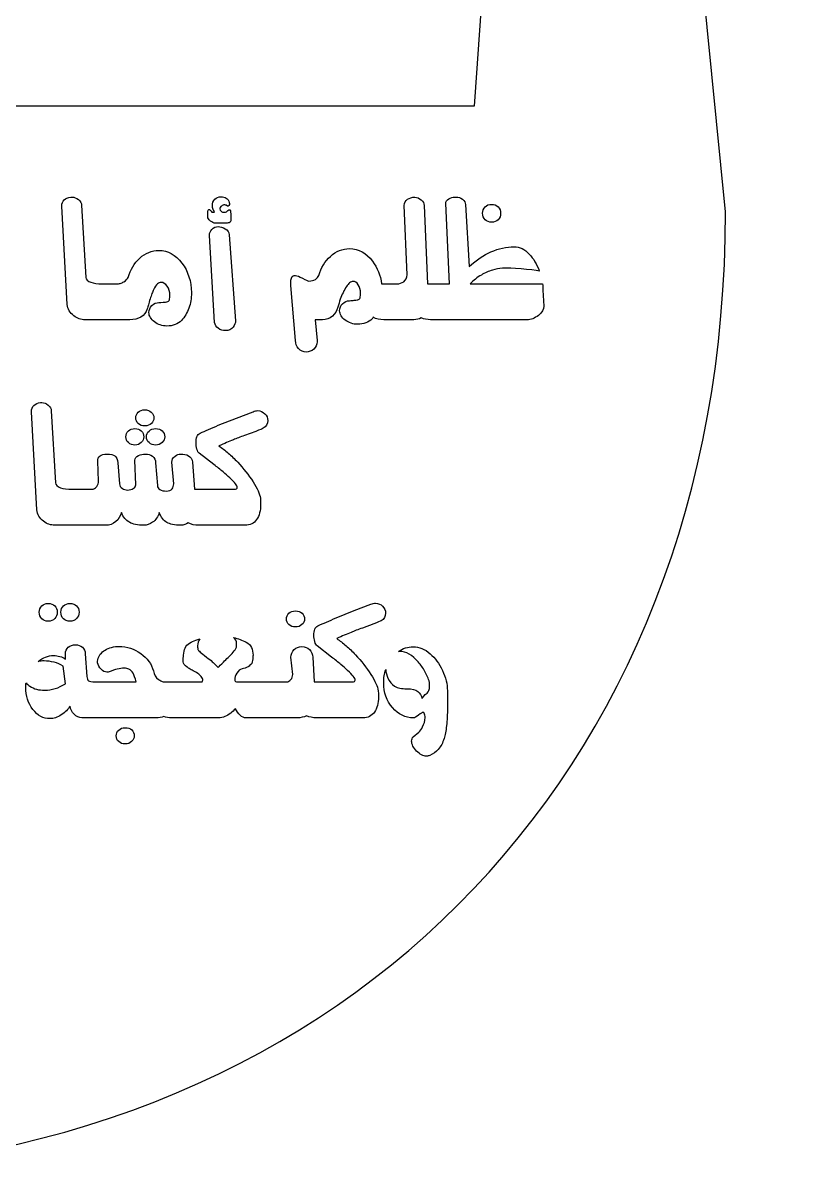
# Model space of a CAD drawing. Extents: x -11 to 3328, y 13 to 1701.
# Drawn here: x 3132.1 to 3305.8, y 781 to 1039.3 of the extents above; entities that cross this region are included whole.
import ezdxf

# ---------------------------------------------------------------- set-up
doc = ezdxf.new("R2010")
doc.units = 0
doc.layers.add('H0107_Printing_Least_5', color=7, linetype='CONTINUOUS')

msp = doc.modelspace()

# ---------------------------------------------------------------- linework, layer by layer
at = {"layer": 'H0107_Printing_Least_5', "color": 1}
for points in [[(3290.133418, 996.903075), (3290.133418, 996.903075), (3263.466418, 1265.672068), (3263.466418, 1540.334061), (3305.768417, 1530.279062)], [(3248.635419, 1234.981069), (3233.593419, 1020.602074)], [(3233.593419, 1020.602074), (3021.442424, 1020.602074)], [(3142.836421, 1000.197075), (3142.969421, 1000.197075), (3143.134421, 1000.197075)], [(3229.225419, 1000.197075), (3229.422419, 1000.197075), (3229.588419, 1000.197075)], [(3142.013421, 976.066076), (3140.809421, 998.134075)], [(3145.260421, 998.332075), (3146.243421, 982.140075)], [(3174.132421, 997.304075), (3174.396421, 997.008075)], [(3178.060421, 998.134075), (3177.763421, 998.332075)], [(3178.506421, 998.959075), (3178.572421, 998.711075)], [(3218.48042, 982.736075), (3217.86942, 998.330075)], [(3222.326419, 998.330075), (3223.123419, 980.688075), (3228.003419, 980.688075), (3227.194419, 998.774075)], [(3231.617419, 998.546075), (3232.459419, 984.583075)], [(3173.670421, 995.740075), (3173.670421, 996.863075)], [(3174.924421, 996.764075), (3175.056421, 996.764075), (3175.205421, 996.830075)], [(3177.895421, 996.896075), (3178.209421, 997.160075)], [(3178.819421, 996.417075), (3178.819421, 994.816075)], [(3177.401421, 994.321075), (3175.370421, 994.321075)], [(3175.204421, 971.972076), (3174.016421, 991.515075), (3174.016421, 991.647075)], [(3178.469421, 991.712075), (3179.909421, 972.385076)], [(3240.399419, 984.219075), (3239.936419, 984.219075)], [(3149.936421, 980.688075), (3153.137421, 980.688075)], [(3193.39342, 967.961076), (3192.36942, 980.291075), (3192.36942, 980.720075), (3192.36942, 981.150075)], [(3212.74542, 980.688075), (3216.23642, 980.688075)], [(3232.657419, 980.688075), (3248.954419, 980.688075)], [(3249.064419, 979.252076), (3249.263419, 975.637076)], [(3162.677421, 976.478076), (3163.107421, 976.512076), (3163.635421, 976.577076)], [(3165.071421, 977.263076), (3165.137421, 977.688076), (3165.137421, 978.046076)], [(3207.95042, 977.680076), (3208.01642, 978.157076), (3208.01642, 978.569076)], [(3156.142421, 972.600076), (3149.936421, 972.600076), (3149.721421, 972.600076), (3146.041421, 972.600076)], [(3199.45042, 972.616076), (3197.81642, 972.616076), (3198.24542, 967.961076), (3198.24542, 967.780076), (3198.24542, 967.615076)], [(3220.048419, 972.600076), (3213.23242, 972.600076)], [(3245.449419, 972.600076), (3223.778419, 972.600076)], [(3136.021422, 953.999076), (3136.153422, 953.999076), (3136.318422, 953.999076)], [(3135.197422, 929.869077), (3133.993422, 951.937076)], [(3138.445422, 952.134076), (3139.428422, 935.943077)], [(3176.030421, 948.880076), (3180.09142, 950.515076), (3183.87142, 951.936076)], [(3184.48242, 947.510076), (3181.94042, 946.585076)], [(3149.111421, 936.342077), (3148.913421, 940.809076)], [(3153.419421, 940.415076), (3153.831421, 935.744077)], [(3157.463421, 935.513077), (3157.265421, 941.026076)], [(3161.936421, 940.415076), (3162.332421, 935.315077)], [(3165.996421, 935.744077), (3165.584421, 940.614076)], [(3170.255421, 940.611076), (3170.638421, 934.490077), (3179.645421, 934.490077)], [(3175.008421, 940.074076), (3171.739421, 942.601076)], [(3143.120421, 934.490077), (3147.543421, 934.490077)], [(3185.48842, 932.497077), (3185.53842, 931.869077), (3185.55542, 931.142077)], [(3150.745421, 926.403077), (3143.120421, 926.403077), (3142.905421, 926.403077), (3139.225422, 926.403077)], [(3182.07242, 926.403077), (3171.591421, 926.403077)], [(3202.53842, 905.576077), (3206.59842, 907.211077), (3210.37842, 908.631077)], [(3210.98842, 904.206077), (3208.44742, 903.281077)], [(3152.886421, 899.141078), (3153.499421, 899.141078), (3153.697421, 899.141078)], [(3180.14242, 898.979078), (3180.14242, 899.309078), (3180.14242, 899.803078)], [(3201.51442, 896.769078), (3198.24642, 899.297078)], [(3141.650421, 896.302078), (3141.650421, 897.508078)], [(3146.107421, 897.503078), (3146.486421, 892.426078)], [(3168.157421, 895.692078), (3168.157421, 896.541078)], [(3192.76642, 892.840078), (3192.37042, 896.710078)], [(3197.25642, 896.712078), (3197.59042, 891.186078), (3206.15242, 891.186078)], [(3141.646421, 890.773078), (3141.131421, 894.740078)], [(3183.77142, 896.335078), (3183.57342, 895.279078)], [(3151.465421, 893.431078), (3151.233421, 893.381078), (3150.952421, 893.381078)], [(3172.201421, 892.357078), (3171.755421, 892.853078)], [(3148.302421, 891.186078), (3157.549421, 891.186078)], [(3163.635421, 891.202078), (3172.366421, 891.202078)], [(3180.10742, 891.202078), (3184.38242, 891.202078), (3184.38242, 891.186078), (3191.34742, 891.186078)], [(3211.99542, 889.193078), (3212.04542, 888.565078), (3212.06142, 887.838078)], [(3223.573419, 890.120078), (3223.573419, 890.550078), (3223.573419, 891.078078)], [(3227.560419, 889.195078), (3227.560419, 884.643078)], [(3148.302421, 883.118078), (3148.302421, 883.098078), (3145.298421, 883.098078)], [(3162.001421, 883.098078), (3148.648421, 883.098078)], [(3176.063421, 883.098078), (3165.549421, 883.098078)], [(3184.38242, 883.129078), (3184.38242, 883.098078), (3182.30242, 883.098078)], [(3193.80642, 883.098078), (3184.92642, 883.098078)], [(3208.57942, 883.098078), (3198.09842, 883.098078)], [(3219.90142, 878.856078), (3221.139419, 879.896078)]]:
    msp.add_lwpolyline(points, dxfattribs=at)
for points in [[(3174.990421, 997.164075)], [(3235.497419, 996.549075)], [(3161.671421, 972.121076)], [(3248.033419, 973.590076)], [(3158.008421, 949.246076)], [(3159.262421, 946.291076)], [(3160.451421, 947.587076)], [(3143.120421, 934.490077)], [(3139.801422, 906.849077)], [(3144.704421, 906.849077)], [(3191.34742, 905.315077)], [(3212.65542, 904.915077)], [(3156.530421, 877.775078)]]:
    msp.add_lwpolyline(points, close=True, dxfattribs=at)
for points in [[(3141.344421, 999.543075), (3141.702421, 999.878075), (3142.199421, 1000.096075), (3142.836421, 1000.197075)], [(3143.134421, 1000.197075), (3143.628421, 1000.197075), (3144.106421, 1000.001075), (3144.568421, 999.611075)], [(3175.230421, 999.713075), (3175.587421, 1000.080075), (3176.052421, 1000.263075), (3176.624421, 1000.263075)], [(3176.624421, 1000.263075), (3177.087421, 1000.263075), (3177.477421, 1000.158075), (3177.797421, 999.949075)], [(3177.797421, 999.949075), (3178.115421, 999.740075), (3178.352421, 999.410075), (3178.506421, 998.959075)], [(3218.61342, 999.701075), (3219.03042, 1000.009075), (3219.58042, 1000.163075), (3220.262419, 1000.163075)], [(3220.262419, 1000.163075), (3220.747419, 1000.163075), (3221.212419, 999.963075), (3221.658419, 999.561075)], [(3227.854419, 999.775075), (3228.295419, 1000.056075), (3228.752419, 1000.197075), (3229.225419, 1000.197075)], [(3229.588419, 1000.197075), (3230.061419, 1000.197075), (3230.518419, 1000.026075), (3230.958419, 999.685075)], [(3140.809421, 998.134075), (3140.809421, 998.737075), (3140.987421, 999.207075), (3141.344421, 999.543075)], [(3144.568421, 999.611075), (3145.029421, 999.220075), (3145.260421, 998.793075), (3145.260421, 998.332075)], [(3173.728421, 997.218075), (3173.766421, 997.311075), (3173.830421, 997.369075), (3173.917421, 997.391075)], [(3173.917421, 997.391075), (3173.994421, 997.391075), (3174.066421, 997.362075), (3174.132421, 997.304075)], [(3174.694421, 998.280075), (3174.694421, 998.869075), (3174.872421, 999.347075), (3175.230421, 999.713075)], [(3174.858421, 997.430075), (3174.748421, 997.697075), (3174.694421, 997.980075), (3174.694421, 998.280075)], [(3174.990421, 997.164075), (3174.914421, 997.308075), (3174.869421, 997.397075), (3174.858421, 997.430075)], [(3176.740421, 998.166075), (3176.498421, 998.002075), (3176.377421, 997.787075), (3176.377421, 997.523075)], [(3176.377421, 997.523075), (3176.377421, 997.325075), (3176.476421, 997.149075), (3176.674421, 996.995075)], [(3177.499421, 998.447075), (3177.213421, 998.447075), (3176.960421, 998.354075), (3176.740421, 998.166075)], [(3177.763421, 998.332075), (3177.686421, 998.387075), (3177.599421, 998.425075), (3177.499421, 998.447075)], [(3178.432421, 998.299075), (3178.338421, 998.188075), (3178.214421, 998.134075), (3178.060421, 998.134075)], [(3178.209421, 997.160075), (3178.341421, 997.292075), (3178.440421, 997.357075), (3178.506421, 997.357075)], [(3178.572421, 998.711075), (3178.572421, 998.546075), (3178.525421, 998.409075), (3178.432421, 998.299075)], [(3178.506421, 997.357075), (3178.627421, 997.357075), (3178.704421, 997.270075), (3178.738421, 997.094075)], [(3217.86942, 998.330075), (3217.86942, 998.891075), (3218.11742, 999.349075), (3218.61342, 999.701075)], [(3221.658419, 999.561075), (3222.103419, 999.159075), (3222.326419, 998.749075), (3222.326419, 998.330075)], [(3227.194419, 998.774075), (3227.194419, 999.160075), (3227.415419, 999.493075), (3227.854419, 999.775075)], [(3230.958419, 999.685075), (3231.398419, 999.344075), (3231.617419, 998.964075), (3231.617419, 998.546075)], [(3235.497419, 996.549075), (3235.497419, 997.143075), (3235.681419, 997.624075), (3236.050419, 997.993075)], [(3236.050419, 997.993075), (3236.418419, 998.362075), (3236.911419, 998.546075), (3237.527419, 998.546075)], [(3237.527419, 998.546075), (3238.110419, 998.546075), (3238.594419, 998.365075), (3238.979419, 998.002075)], [(3238.979419, 998.002075), (3239.353419, 997.606075), (3239.541419, 997.121075), (3239.541419, 996.549075)], [(3074.208423, 780.97908), (3201.80342, 780.97908), (3290.133418, 869.308078), (3290.133418, 996.903075)], [(3173.670421, 996.863075), (3173.670421, 997.005075), (3173.689421, 997.124075), (3173.728421, 997.218075)], [(3174.256421, 994.808075), (3173.865421, 995.132075), (3173.670421, 995.443075), (3173.670421, 995.740075)], [(3175.370421, 994.321075), (3175.018421, 994.321075), (3174.647421, 994.483075), (3174.256421, 994.808075)], [(3174.396421, 997.008075), (3174.473421, 996.845075), (3174.649421, 996.764075), (3174.924421, 996.764075)], [(3175.205421, 996.830075), (3175.139421, 996.908075), (3175.068421, 997.019075), (3174.990421, 997.164075)], [(3176.674421, 996.995075), (3176.839421, 996.841075), (3177.081421, 996.764075), (3177.401421, 996.764075)], [(3177.401421, 996.764075), (3177.587421, 996.764075), (3177.752421, 996.808075), (3177.895421, 996.896075)], [(3178.819421, 994.816075), (3178.819421, 994.629075), (3178.696421, 994.500075), (3178.449421, 994.428075)], [(3178.738421, 997.094075), (3178.792421, 996.896075), (3178.819421, 996.670075), (3178.819421, 996.417075)], [(3236.066419, 995.081075), (3235.687419, 995.454075), (3235.497419, 995.944075), (3235.497419, 996.549075)], [(3237.527419, 994.519075), (3236.932419, 994.519075), (3236.446419, 994.706075), (3236.066419, 995.081075)], [(3238.979419, 995.081075), (3238.605419, 994.706075), (3238.121419, 994.519075), (3237.527419, 994.519075)], [(3239.541419, 996.549075), (3239.541419, 995.944075), (3239.353419, 995.454075), (3238.979419, 995.081075)], [(3174.016421, 991.647075), (3174.016421, 992.087075), (3174.212421, 992.514075), (3174.602421, 992.926075)], [(3174.602421, 992.926075), (3174.992421, 993.339075), (3175.462421, 993.545075), (3176.012421, 993.545075)], [(3176.012421, 993.545075), (3176.529421, 993.545075), (3177.040421, 993.391075), (3177.546421, 993.083075)], [(3178.449421, 994.428075), (3178.200421, 994.356075), (3177.852421, 994.321075), (3177.401421, 994.321075)], [(3177.546421, 993.083075), (3178.162421, 992.731075), (3178.469421, 992.274075), (3178.469421, 991.712075)], [(3158.369421, 986.461075), (3159.646421, 987.618075), (3161.082421, 988.198075), (3162.677421, 988.198075)], [(3162.677421, 988.198075), (3164.669421, 988.198075), (3166.383421, 987.251075), (3167.819421, 985.358075)], [(3201.24942, 986.864075), (3202.55842, 988.017075), (3203.99442, 988.593075), (3205.55642, 988.593075)], [(3205.55642, 988.593075), (3207.57142, 988.593075), (3209.28942, 987.651075), (3210.71542, 985.766075)], [(3232.459419, 984.583075), (3234.132419, 986.035075), (3235.766419, 987.130075), (3237.362419, 987.867075)], [(3237.362419, 987.867075), (3239.089419, 988.637075), (3240.839419, 989.023075), (3242.611419, 989.023075)], [(3242.611419, 989.023075), (3243.810419, 989.023075), (3244.938419, 988.466075), (3245.994419, 987.353075)], [(3245.994419, 987.353075), (3246.940419, 986.360075), (3247.689419, 985.101075), (3248.239419, 983.575075)], [(3155.729421, 982.127075), (3156.257421, 983.891075), (3157.137421, 985.336075), (3158.369421, 986.461075)], [(3167.819421, 985.358075), (3169.255421, 983.466075), (3169.973421, 981.249075), (3169.973421, 978.707076)], [(3198.62542, 982.550075), (3199.13042, 984.306075), (3200.00542, 985.744075), (3201.24942, 986.864075)], [(3210.71542, 985.766075), (3211.83142, 984.288075), (3212.50442, 982.593075), (3212.74542, 980.688075)], [(3146.243421, 982.140075), (3146.243421, 981.662075), (3146.622421, 981.289075), (3147.381421, 981.021075)], [(3154.788421, 981.134075), (3155.305421, 981.454075), (3155.618421, 981.784075), (3155.729421, 982.127075)], [(3192.36942, 981.150075), (3192.36942, 981.633075), (3192.42442, 981.969075), (3192.53342, 982.157075)], [(3192.53342, 982.157075), (3192.68742, 982.420075), (3192.97442, 982.552075), (3193.39342, 982.552075)], [(3193.39342, 982.552075), (3193.73342, 982.552075), (3194.25942, 982.346075), (3194.96842, 981.933075)], [(3194.96842, 981.933075), (3195.67842, 981.521075), (3196.16542, 981.315075), (3196.42942, 981.315075)], [(3197.85642, 981.685075), (3198.25842, 981.932075), (3198.51442, 982.220075), (3198.62542, 982.550075)], [(3217.73742, 981.166075), (3218.23342, 981.541075), (3218.48042, 982.064075), (3218.48042, 982.736075)], [(3235.200419, 982.663075), (3234.275419, 982.127075), (3233.428419, 981.469075), (3232.657419, 980.688075)], [(3237.709419, 983.768075), (3236.817419, 983.500075), (3235.981419, 983.132075), (3235.200419, 982.663075)], [(3239.936419, 984.219075), (3239.166419, 984.142075), (3238.424419, 983.991075), (3237.709419, 983.768075)], [(3248.262419, 983.501075), (3246.831419, 983.980075), (3241.321419, 984.219075), (3240.399419, 984.219075)], [(3248.239419, 983.575075), (3248.248419, 983.550075), (3248.254419, 983.526075), (3248.262419, 983.501075)], [(3147.381421, 981.021075), (3148.029421, 980.799075), (3148.881421, 980.688075), (3149.936421, 980.688075)], [(3153.137421, 980.688075), (3153.445421, 980.688075), (3153.728421, 980.720075), (3153.987421, 980.786075)], [(3153.987421, 980.786075), (3154.246421, 980.853075), (3154.513421, 980.968075), (3154.788421, 981.134075)], [(3161.456421, 979.364076), (3161.346421, 979.132076), (3161.230421, 978.851076), (3161.109421, 978.520076)], [(3162.364421, 980.703075), (3162.045421, 980.439075), (3161.742421, 979.992076), (3161.456421, 979.364076)], [(3163.140421, 981.001075), (3162.875421, 981.001075), (3162.617421, 980.902075), (3162.364421, 980.703075)], [(3164.526421, 980.163075), (3164.119421, 980.722075), (3163.656421, 981.001075), (3163.140421, 981.001075)], [(3165.137421, 978.046076), (3165.137421, 978.899076), (3164.933421, 979.604076), (3164.526421, 980.163075)], [(3196.42942, 981.315075), (3196.98042, 981.315075), (3197.45542, 981.438075), (3197.85642, 981.685075)], [(3205.55642, 980.886075), (3205.09542, 980.513075), (3204.60542, 979.782076), (3204.08842, 978.695076)], [(3206.36542, 981.232075), (3206.09042, 981.232075), (3205.82142, 981.117075), (3205.55642, 980.886075)], [(3207.52942, 980.492075), (3207.20542, 980.985075), (3206.81742, 981.232075), (3206.36542, 981.232075)], [(3208.01642, 978.569076), (3208.01642, 979.358076), (3207.85442, 979.999076), (3207.52942, 980.492075)], [(3216.23642, 980.688075), (3216.81942, 980.688075), (3217.32042, 980.847075), (3217.73742, 981.166075)], [(3248.954419, 980.688075), (3249.019419, 980.200075), (3249.064419, 979.719076), (3249.064419, 979.252076)], [(3160.697421, 977.313076), (3160.532421, 976.784076), (3160.400421, 976.340076), (3160.301421, 975.982076)], [(3161.109421, 978.520076), (3160.955421, 978.101076), (3160.818421, 977.699076), (3160.697421, 977.313076)], [(3163.635421, 976.577076), (3163.789421, 976.577076), (3163.959421, 976.580076), (3164.146421, 976.585076)], [(3164.146421, 976.585076), (3164.333421, 976.591076), (3164.504421, 976.632076), (3164.658421, 976.708076)], [(3164.658421, 976.708076), (3164.933421, 976.806076), (3165.071421, 976.991076), (3165.071421, 977.263076)], [(3169.841421, 976.875076), (3169.753421, 976.324076), (3169.604421, 975.774076), (3169.395421, 975.224076)], [(3169.973421, 978.707076), (3169.973421, 978.036076), (3169.929421, 977.425076), (3169.841421, 976.875076)], [(3204.08842, 978.695076), (3203.65942, 977.784076), (3203.26842, 976.701076), (3202.91642, 975.450076)], [(3203.98042, 976.215076), (3204.41542, 976.654076), (3204.94142, 976.875076), (3205.55642, 976.875076)], [(3205.55642, 976.875076), (3205.92042, 976.941076), (3206.27242, 976.974076), (3206.61342, 976.974076)], [(3206.61342, 976.974076), (3207.11942, 977.028076), (3207.43842, 977.083076), (3207.57142, 977.138076)], [(3207.57142, 977.138076), (3207.82342, 977.237076), (3207.95042, 977.418076), (3207.95042, 977.680076)], [(3143.515421, 973.495076), (3142.613421, 974.159076), (3142.112421, 975.016076), (3142.013421, 976.066076)], [(3160.037421, 975.031076), (3159.838421, 974.259076), (3159.365421, 973.653076), (3158.617421, 973.211076)], [(3160.301421, 975.982076), (3160.202421, 975.623076), (3160.113421, 975.306076), (3160.037421, 975.031076)], [(3160.433421, 974.234076), (3160.433421, 974.839076), (3160.656421, 975.364076), (3161.101421, 975.810076)], [(3161.671421, 972.121076), (3160.846421, 972.737076), (3160.433421, 973.441076), (3160.433421, 974.234076)], [(3161.101421, 975.810076), (3161.547421, 976.256076), (3162.072421, 976.478076), (3162.677421, 976.478076)], [(3169.395421, 975.224076), (3169.010421, 974.179076), (3168.460421, 973.243076), (3167.745421, 972.418076)], [(3202.91642, 975.450076), (3202.71842, 974.615076), (3202.31342, 973.934076), (3201.70242, 973.407076)], [(3203.32942, 974.647076), (3203.32942, 975.252076), (3203.54542, 975.774076), (3203.98042, 976.215076)], [(3204.59142, 972.509076), (3203.74942, 973.120076), (3203.32942, 973.832076), (3203.32942, 974.647076)], [(3249.263419, 975.637076), (3249.263419, 974.932076), (3248.852419, 974.250076), (3248.033419, 973.590076)], [(3146.041421, 972.600076), (3145.149421, 972.600076), (3144.307421, 972.898076), (3143.515421, 973.495076)], [(3158.617421, 973.211076), (3157.924421, 972.804076), (3157.099421, 972.600076), (3156.142421, 972.600076)], [(3164.460421, 971.197076), (3163.426421, 971.197076), (3162.496421, 971.505076), (3161.671421, 972.121076)], [(3166.317421, 971.502076), (3165.783421, 971.299076), (3165.165421, 971.197076), (3164.460421, 971.197076)], [(3167.745421, 972.418076), (3167.326421, 972.011076), (3166.850421, 971.706076), (3166.317421, 971.502076)], [(3176.022421, 970.677076), (3175.531421, 971.023076), (3175.259421, 971.455076), (3175.204421, 971.972076)], [(3179.909421, 972.385076), (3179.909421, 971.879076), (3179.738421, 971.406076), (3179.397421, 970.965076)], [(3201.70242, 973.407076), (3201.09242, 972.880076), (3200.34142, 972.616076), (3199.45042, 972.616076)], [(3207.35642, 971.592076), (3206.35442, 971.592076), (3205.43342, 971.898076), (3204.59142, 972.509076)], [(3209.20442, 971.914076), (3208.64342, 971.700076), (3208.02742, 971.592076), (3207.35642, 971.592076)], [(3210.62442, 972.813076), (3210.23942, 972.429076), (3209.76642, 972.129076), (3209.20442, 971.914076)], [(3210.89042, 973.151076), (3210.80142, 973.038076), (3210.71842, 972.923076), (3210.62442, 972.813076)], [(3213.23242, 972.600076), (3212.34342, 972.600076), (3211.56642, 972.789076), (3210.89042, 973.151076)], [(3221.688419, 973.024076), (3221.211419, 972.751076), (3220.669419, 972.600076), (3220.048419, 972.600076)], [(3223.778419, 972.600076), (3222.998419, 972.600076), (3222.304419, 972.746076), (3221.688419, 973.024076)], [(3248.033419, 973.590076), (3247.213419, 972.930076), (3246.352419, 972.600076), (3245.449419, 972.600076)], [(3177.663421, 970.157076), (3177.058421, 970.157076), (3176.511421, 970.330076), (3176.022421, 970.677076)], [(3179.397421, 970.965076), (3178.978421, 970.427076), (3178.401421, 970.157076), (3177.663421, 970.157076)], [(3194.08342, 966.113076), (3193.62242, 966.619076), (3193.39342, 967.235076), (3193.39342, 967.961076)], [(3198.24542, 967.615076), (3198.24542, 966.988076), (3198.00142, 966.454076), (3197.51242, 966.014076)], [(3195.81042, 965.354076), (3195.11942, 965.354076), (3194.54442, 965.607076), (3194.08342, 966.113076)], [(3197.51242, 966.014076), (3197.02542, 965.574076), (3196.45742, 965.354076), (3195.81042, 965.354076)], [(3133.993422, 951.937076), (3133.993422, 952.540076), (3134.171422, 953.010076), (3134.528422, 953.346076)], [(3134.528422, 953.346076), (3134.886422, 953.681076), (3135.383422, 953.899076), (3136.021422, 953.999076)], [(3136.318422, 953.999076), (3136.812422, 953.999076), (3137.290422, 953.804076), (3137.752422, 953.414076)], [(3137.752422, 953.414076), (3138.214422, 953.023076), (3138.445422, 952.596076), (3138.445422, 952.134076)], [(3157.463421, 950.566076), (3157.463421, 951.051076), (3157.650421, 951.474076), (3158.024421, 951.838076)], [(3158.024421, 951.838076), (3158.398421, 952.178076), (3158.877421, 952.349076), (3159.460421, 952.349076)], [(3159.460421, 952.349076), (3160.076421, 952.349076), (3160.576421, 952.178076), (3160.962421, 951.838076)], [(3160.962421, 951.838076), (3161.347421, 951.474076), (3161.540421, 951.051076), (3161.540421, 950.566076)], [(3183.87142, 951.936076), (3184.17942, 952.091076), (3184.52542, 952.168076), (3184.91142, 952.168076)], [(3184.91142, 952.168076), (3185.52742, 952.168076), (3186.05542, 951.939076), (3186.49642, 951.482076)], [(3186.49642, 951.482076), (3186.93542, 951.025076), (3187.15542, 950.511076), (3187.15542, 949.938076)], [(3158.008421, 949.246076), (3157.645421, 949.609076), (3157.463421, 950.049076), (3157.463421, 950.566076)], [(3159.460421, 948.734076), (3158.866421, 948.734076), (3158.381421, 948.905076), (3158.008421, 949.246076)], [(3160.979421, 949.271076), (3160.604421, 948.913076), (3160.098421, 948.734076), (3159.460421, 948.734076)], [(3161.540421, 950.566076), (3161.540421, 950.060076), (3161.353421, 949.628076), (3160.979421, 949.271076)], [(3173.835421, 947.938076), (3174.518421, 948.235076), (3175.249421, 948.549076), (3176.030421, 948.880076)], [(3186.14942, 948.220076), (3185.92942, 948.099076), (3185.37342, 947.862076), (3184.48242, 947.510076)], [(3187.15542, 949.938076), (3187.15542, 949.167076), (3186.81942, 948.594076), (3186.14942, 948.220076)], [(3155.235421, 946.291076), (3155.235421, 946.808076), (3155.425421, 947.243076), (3155.804421, 947.595076)], [(3155.796421, 944.971076), (3155.421421, 945.323076), (3155.235421, 945.763076), (3155.235421, 946.291076)], [(3155.804421, 947.595076), (3156.184421, 947.947076), (3156.671421, 948.124076), (3157.265421, 948.124076)], [(3157.265421, 948.124076), (3157.859421, 948.124076), (3158.338421, 947.947076), (3158.701421, 947.595076)], [(3159.262421, 946.291076), (3159.262421, 945.785076), (3159.072421, 945.350076), (3158.693421, 944.988076)], [(3158.701421, 947.595076), (3159.075421, 947.266076), (3159.262421, 946.830076), (3159.262421, 946.291076)], [(3159.872421, 946.291076), (3159.872421, 946.798076), (3160.065421, 947.229076), (3160.451421, 947.587076)], [(3160.467421, 944.971076), (3160.071421, 945.323076), (3159.872421, 945.763076), (3159.872421, 946.291076)], [(3160.451421, 947.587076), (3160.835421, 947.945076), (3161.331421, 948.124076), (3161.936421, 948.124076)], [(3161.936421, 948.124076), (3162.552421, 948.124076), (3163.044421, 947.950076), (3163.413421, 947.604076)], [(3163.967421, 946.291076), (3163.967421, 945.797076), (3163.777421, 945.364076), (3163.397421, 944.996076)], [(3163.413421, 947.604076), (3163.781421, 947.257076), (3163.967421, 946.820076), (3163.967421, 946.291076)], [(3171.013421, 944.964076), (3171.013421, 945.493076), (3171.081421, 945.942076), (3171.219421, 946.311076)], [(3171.219421, 946.311076), (3171.357421, 946.680076), (3171.596421, 946.941076), (3171.937421, 947.095076)], [(3171.937421, 947.095076), (3172.520421, 947.360076), (3173.153421, 947.640076), (3173.835421, 947.938076)], [(3179.415421, 945.627076), (3178.909421, 945.429076), (3178.394421, 945.217076), (3177.871421, 944.991076)], [(3181.94042, 946.585076), (3180.94942, 946.233076), (3180.10842, 945.913076), (3179.415421, 945.627076)], [(3157.265421, 944.443076), (3156.693421, 944.443076), (3156.202421, 944.619076), (3155.796421, 944.971076)], [(3158.693421, 944.988076), (3158.313421, 944.624076), (3157.837421, 944.443076), (3157.265421, 944.443076)], [(3161.936421, 944.443076), (3161.353421, 944.443076), (3160.863421, 944.619076), (3160.467421, 944.971076)], [(3163.397421, 944.996076), (3163.017421, 944.627076), (3162.530421, 944.443076), (3161.936421, 944.443076)], [(3171.219421, 943.543076), (3171.081421, 944.028076), (3171.013421, 944.502076), (3171.013421, 944.964076)], [(3171.739421, 942.601076), (3171.530421, 942.745076), (3171.357421, 943.059076), (3171.219421, 943.543076)], [(3177.871421, 944.991076), (3177.349421, 944.766076), (3176.779421, 944.509076), (3176.163421, 944.223076)], [(3176.163421, 944.223076), (3176.856421, 943.761076), (3177.552421, 943.229076), (3178.251421, 942.629076)], [(3148.913421, 940.809076), (3148.913421, 941.326076), (3149.081421, 941.724076), (3149.417421, 941.999076)], [(3149.417421, 941.999076), (3149.752421, 942.274076), (3150.266421, 942.412076), (3150.960421, 942.412076)], [(3150.960421, 942.412076), (3151.807421, 942.412076), (3152.404421, 942.278076), (3152.751421, 942.008076)], [(3152.751421, 942.008076), (3153.097421, 941.738076), (3153.320421, 941.208076), (3153.419421, 940.415076)], [(3157.265421, 941.026076), (3157.265421, 941.467076), (3157.540421, 941.819076), (3158.090421, 942.082076)], [(3158.090421, 942.082076), (3158.563421, 942.303076), (3159.085421, 942.412076), (3159.658421, 942.412076)], [(3159.658421, 942.412076), (3160.241421, 942.412076), (3160.753421, 942.253076), (3161.193421, 941.934076)], [(3161.193421, 941.934076), (3161.689421, 941.571076), (3161.936421, 941.065076), (3161.936421, 940.415076)], [(3165.584421, 940.614076), (3165.584421, 941.142076), (3165.820421, 941.587076), (3166.294421, 941.951076)], [(3166.294421, 941.951076), (3166.700421, 942.258076), (3167.129421, 942.412076), (3167.581421, 942.412076)], [(3167.581421, 942.412076), (3168.252421, 942.412076), (3168.824421, 942.286076), (3169.298421, 942.033076)], [(3169.298421, 942.033076), (3169.836421, 941.735076), (3170.156421, 941.261076), (3170.255421, 940.611076)], [(3178.251421, 942.629076), (3178.949421, 942.029076), (3179.662421, 941.344076), (3180.38842, 940.573076)], [(3180.38842, 940.573076), (3181.69742, 939.175077), (3182.85342, 937.699077), (3183.85442, 936.147077)], [(3177.088421, 938.406077), (3176.449421, 938.934077), (3175.756421, 939.490077), (3175.008421, 940.074076)], [(3178.622421, 937.067077), (3178.182421, 937.475077), (3177.670421, 937.921077), (3177.088421, 938.406077)], [(3139.428422, 935.943077), (3139.428422, 935.464077), (3139.807422, 935.091077), (3140.565421, 934.824077)], [(3148.682421, 935.102077), (3148.968421, 935.455077), (3149.111421, 935.868077), (3149.111421, 936.342077)], [(3153.831421, 935.744077), (3153.831421, 935.304077), (3154.041421, 934.941077), (3154.459421, 934.655077)], [(3156.910421, 934.663077), (3157.278421, 934.888077), (3157.463421, 935.172077), (3157.463421, 935.513077)], [(3162.332421, 935.315077), (3162.332421, 934.930077), (3162.514421, 934.627077), (3162.877421, 934.408077)], [(3165.634421, 934.605077), (3165.875421, 934.902077), (3165.996421, 935.282077), (3165.996421, 935.744077)], [(3180.30542, 934.886077), (3180.30542, 935.294077), (3179.745421, 936.021077), (3178.622421, 937.067077)], [(3183.85442, 936.147077), (3184.79042, 934.671077), (3185.33442, 933.454077), (3185.48842, 932.497077)], [(3140.565421, 934.824077), (3141.213421, 934.601077), (3142.065421, 934.490077), (3143.120421, 934.490077)], [(3147.543421, 934.490077), (3147.994421, 934.490077), (3148.374421, 934.694077), (3148.682421, 935.102077)], [(3154.459421, 934.655077), (3154.778421, 934.435077), (3155.174421, 934.325077), (3155.648421, 934.325077)], [(3155.648421, 934.325077), (3156.121421, 934.325077), (3156.542421, 934.438077), (3156.910421, 934.663077)], [(3162.877421, 934.408077), (3163.261421, 934.198077), (3163.757421, 934.094077), (3164.362421, 934.094077)], [(3164.362421, 934.094077), (3164.934421, 934.094077), (3165.358421, 934.265077), (3165.634421, 934.605077)], [(3179.645421, 934.490077), (3180.08642, 934.490077), (3180.30542, 934.622077), (3180.30542, 934.886077)], [(3185.55542, 931.142077), (3185.55542, 929.689077), (3185.25242, 928.535077), (3184.64742, 927.683077)], [(3136.699422, 927.298077), (3135.797422, 927.962077), (3135.296422, 928.818077), (3135.197422, 929.869077)], [(3154.228421, 929.258077), (3154.030421, 928.439077), (3153.606421, 927.758077), (3152.957421, 927.215077)], [(3156.018421, 927.058077), (3155.243421, 927.495077), (3154.646421, 928.229077), (3154.228421, 929.258077)], [(3162.745421, 929.258077), (3162.458421, 928.317077), (3161.952421, 927.586077), (3161.226421, 927.066077)], [(3164.445421, 927.033077), (3163.740421, 927.454077), (3163.174421, 928.195077), (3162.745421, 929.258077)], [(3184.64742, 927.683077), (3184.04142, 926.829077), (3183.18342, 926.403077), (3182.07242, 926.403077)], [(3139.225422, 926.403077), (3138.333422, 926.403077), (3137.491422, 926.700077), (3136.699422, 927.298077)], [(3152.957421, 927.215077), (3152.307421, 926.674077), (3151.571421, 926.403077), (3150.745421, 926.403077)], [(3159.262421, 926.403077), (3157.875421, 926.403077), (3156.795421, 926.621077), (3156.018421, 927.058077)], [(3161.226421, 927.066077), (3160.621421, 926.623077), (3159.967421, 926.403077), (3159.262421, 926.403077)], [(3167.581421, 926.403077), (3166.194421, 926.403077), (3165.149421, 926.613077), (3164.445421, 927.033077)], [(3169.276421, 926.908077), (3168.801421, 926.583077), (3168.243421, 926.403077), (3167.581421, 926.403077)], [(3171.591421, 926.403077), (3170.702421, 926.403077), (3169.935421, 926.578077), (3169.276421, 926.908077)], [(3135.758422, 906.849077), (3135.758422, 907.432077), (3135.942422, 907.909077), (3136.311422, 908.277077)], [(3136.311422, 905.372077), (3135.942422, 905.741077), (3135.758422, 906.233077), (3135.758422, 906.849077)], [(3136.311422, 908.277077), (3136.679422, 908.646077), (3137.161422, 908.830077), (3137.755422, 908.830077)], [(3137.755422, 908.830077), (3138.371422, 908.830077), (3138.866422, 908.649077), (3139.240422, 908.285077)], [(3139.240422, 908.285077), (3139.614422, 907.922077), (3139.801422, 907.444077), (3139.801422, 906.849077)], [(3139.801422, 906.849077), (3139.801422, 906.266077), (3139.614422, 905.782077), (3139.240422, 905.397077)], [(3140.627421, 906.849077), (3140.627421, 907.444077), (3140.817421, 907.922077), (3141.197421, 908.285077)], [(3141.180421, 905.389077), (3140.811421, 905.769077), (3140.627421, 906.255077), (3140.627421, 906.849077)], [(3141.197421, 908.285077), (3141.576421, 908.649077), (3142.068421, 908.830077), (3142.674421, 908.830077)], [(3142.674421, 908.830077), (3143.278421, 908.830077), (3143.768421, 908.649077), (3144.143421, 908.285077)], [(3144.143421, 908.285077), (3144.517421, 907.922077), (3144.704421, 907.444077), (3144.704421, 906.849077)], [(3144.704421, 906.849077), (3144.704421, 906.266077), (3144.517421, 905.782077), (3144.143421, 905.397077)], [(3191.90842, 906.610077), (3192.28242, 906.968077), (3192.77242, 907.147077), (3193.37742, 907.147077)], [(3193.37742, 907.147077), (3193.98242, 907.147077), (3194.47742, 906.970077), (3194.86342, 906.618077)], [(3210.37842, 908.631077), (3210.68642, 908.786077), (3211.03242, 908.863077), (3211.41742, 908.863077)], [(3211.41742, 908.863077), (3212.03342, 908.863077), (3212.56242, 908.635077), (3213.00242, 908.178077)], [(3213.00242, 908.178077), (3213.44242, 907.720077), (3213.66242, 907.206077), (3213.66242, 906.633077)], [(3137.755422, 904.820077), (3137.161422, 904.820077), (3136.679422, 905.004077), (3136.311422, 905.372077)], [(3139.240422, 905.397077), (3138.866422, 905.012077), (3138.371422, 904.820077), (3137.755422, 904.820077)], [(3142.674421, 904.820077), (3142.046421, 904.820077), (3141.549421, 905.009077), (3141.180421, 905.389077)], [(3144.143421, 905.397077), (3143.768421, 905.012077), (3143.278421, 904.820077), (3142.674421, 904.820077)], [(3191.34742, 905.315077), (3191.34742, 905.821077), (3191.53442, 906.252077), (3191.90842, 906.610077)], [(3191.90842, 904.051077), (3191.53442, 904.399077), (3191.34742, 904.820077), (3191.34742, 905.315077)], [(3195.44042, 905.315077), (3195.44042, 904.820077), (3195.24542, 904.399077), (3194.85442, 904.051077)], [(3194.86342, 906.618077), (3195.24842, 906.266077), (3195.44042, 905.831077), (3195.44042, 905.315077)], [(3198.44442, 903.791077), (3199.02742, 904.055077), (3199.66042, 904.336077), (3200.34242, 904.634077)], [(3200.34242, 904.634077), (3201.02442, 904.931077), (3201.75642, 905.245077), (3202.53842, 905.576077)], [(3212.65542, 904.915077), (3212.43542, 904.795077), (3211.88042, 904.558077), (3210.98842, 904.206077)], [(3213.66242, 906.633077), (3213.66242, 905.863077), (3213.32642, 905.290077), (3212.65542, 904.915077)], [(3193.37742, 903.531077), (3192.77242, 903.531077), (3192.28242, 903.705077), (3191.90842, 904.051077)], [(3194.85442, 904.051077), (3194.46442, 903.705077), (3193.97142, 903.531077), (3193.37742, 903.531077)], [(3197.52042, 901.660077), (3197.52042, 902.189077), (3197.58942, 902.638077), (3197.72642, 903.007077)], [(3197.72642, 900.239077), (3197.58942, 900.724077), (3197.52042, 901.198077), (3197.52042, 901.660077)], [(3197.72642, 903.007077), (3197.86442, 903.376077), (3198.10342, 903.637077), (3198.44442, 903.791077)], [(3204.37842, 901.687077), (3203.85542, 901.461077), (3203.28642, 901.205077), (3202.66942, 900.919077)], [(3205.92142, 902.323077), (3205.41542, 902.125077), (3204.90042, 901.912077), (3204.37842, 901.687077)], [(3208.44742, 903.281077), (3207.45642, 902.929077), (3206.61442, 902.609077), (3205.92142, 902.323077)], [(3142.285421, 898.960078), (3142.709421, 899.334078), (3143.240421, 899.521078), (3143.878421, 899.521078)], [(3143.878421, 899.521078), (3144.483421, 899.521078), (3145.006421, 899.334078), (3145.446421, 898.959078)], [(3150.010421, 897.926078), (3150.715421, 898.503078), (3151.674421, 898.909078), (3152.886421, 899.141078)], [(3153.697421, 899.141078), (3155.482421, 899.141078), (3157.116421, 898.611078), (3158.599421, 897.549078)], [(3168.553421, 898.762078), (3168.784421, 899.268078), (3169.119421, 899.653078), (3169.560421, 899.917078)], [(3169.560421, 899.917078), (3169.989421, 900.148077), (3170.462421, 900.365077), (3170.979421, 900.569077)], [(3170.979421, 900.569077), (3171.269421, 900.683077), (3171.593421, 900.759077), (3171.903421, 900.851077)], [(3171.903421, 900.851077), (3171.553421, 900.424077), (3171.374421, 899.912078), (3171.374421, 899.309078)], [(3171.374421, 899.309078), (3171.374421, 898.896078), (3171.401421, 898.609078), (3171.455421, 898.445078)], [(3180.14242, 899.803078), (3180.14242, 900.344077), (3179.916421, 900.788077), (3179.483421, 901.142077)], [(3179.483421, 901.142077), (3180.46842, 900.920077), (3181.40942, 900.582077), (3182.30242, 900.116077)], [(3182.30242, 900.116077), (3182.86442, 899.840078), (3183.25942, 899.444078), (3183.49042, 898.927078)], [(3193.06342, 898.438078), (3193.52642, 898.885078), (3194.11442, 899.108078), (3194.83042, 899.108078)], [(3194.83042, 899.108078), (3195.52342, 899.108078), (3196.10042, 898.882078), (3196.56342, 898.431078)], [(3198.24642, 899.297078), (3198.03742, 899.441078), (3197.86442, 899.754078), (3197.72642, 900.239077)], [(3202.66942, 900.919077), (3203.36342, 900.456077), (3204.05942, 899.925078), (3204.75842, 899.325078)], [(3204.75842, 899.325078), (3205.45642, 898.725078), (3206.16942, 898.040078), (3206.89542, 897.269078)], [(3216.55642, 898.004078), (3217.54742, 898.723078), (3218.65542, 899.092078), (3219.88642, 899.092078)], [(3219.88642, 899.092078), (3221.181419, 899.092078), (3222.449419, 898.569078), (3223.690419, 897.524078)], [(3135.510422, 895.753078), (3136.582422, 896.653078), (3137.736422, 897.111078), (3138.976422, 897.111078)], [(3138.976422, 897.111078), (3139.449422, 897.111078), (3139.917422, 897.045078), (3140.379421, 896.913078)], [(3140.379421, 896.913078), (3140.842421, 896.814078), (3141.265421, 896.610078), (3141.650421, 896.302078)], [(3141.650421, 897.508078), (3141.650421, 898.101078), (3141.862421, 898.586078), (3142.285421, 898.960078)], [(3145.446421, 898.959078), (3145.886421, 898.583078), (3146.107421, 898.099078), (3146.107421, 897.503078)], [(3148.820421, 895.479078), (3148.820421, 896.444078), (3149.216421, 897.260078), (3150.010421, 897.926078)], [(3158.599421, 897.549078), (3160.081421, 896.486078), (3161.020421, 895.191078), (3161.417421, 893.662078)], [(3168.157421, 896.541078), (3168.157421, 896.812078), (3168.168421, 897.039078), (3168.190421, 897.227078)], [(3168.190421, 897.227078), (3168.256421, 897.854078), (3168.377421, 898.366078), (3168.553421, 898.762078)], [(3171.455421, 898.445078), (3171.509421, 898.279078), (3172.156421, 897.717078), (3173.396421, 896.756078)], [(3173.396421, 896.756078), (3173.908421, 896.371078), (3174.325421, 896.030078), (3174.651421, 895.728078)], [(3177.201421, 895.645078), (3177.537421, 895.975078), (3177.887421, 896.317078), (3178.251421, 896.675078)], [(3178.251421, 896.675078), (3179.147421, 897.470078), (3179.778421, 898.239078), (3180.14242, 898.979078)], [(3183.49042, 898.927078), (3183.72242, 898.409078), (3183.83742, 897.838078), (3183.83742, 897.211078)], [(3183.81242, 896.723078), (3183.79642, 896.553078), (3183.78242, 896.424078), (3183.77142, 896.335078)], [(3183.83742, 897.211078), (3183.83742, 897.056078), (3183.82942, 896.893078), (3183.81242, 896.723078)], [(3192.37042, 896.710078), (3192.37042, 897.416078), (3192.60142, 897.992078), (3193.06342, 898.438078)], [(3196.56342, 898.431078), (3197.02542, 897.979078), (3197.25642, 897.406078), (3197.25642, 896.712078)], [(3203.59442, 895.102078), (3202.95642, 895.630078), (3202.26242, 896.186078), (3201.51442, 896.769078)], [(3206.89542, 897.269078), (3208.20442, 895.871078), (3209.36042, 894.395078), (3210.36142, 892.842078)], [(3216.79942, 898.018078), (3216.71842, 898.018078), (3216.63742, 898.009078), (3216.55642, 898.004078)], [(3221.004419, 895.671078), (3219.66942, 897.236078), (3218.26742, 898.018078), (3216.79942, 898.018078)], [(3223.690419, 897.524078), (3224.810419, 896.558078), (3225.735419, 895.298078), (3226.465419, 893.748078)], [(3136.847422, 895.890078), (3136.369422, 895.890078), (3135.929422, 895.837078), (3135.510422, 895.753078)], [(3141.131421, 894.740078), (3139.808422, 895.506078), (3138.380422, 895.890078), (3136.847422, 895.890078)], [(3149.646421, 894.030078), (3149.271421, 894.419078), (3148.996421, 894.901078), (3148.820421, 895.479078)], [(3150.952421, 893.381078), (3150.500421, 893.381078), (3150.065421, 893.597078), (3149.646421, 894.030078)], [(3154.804421, 894.255078), (3153.901421, 894.255078), (3152.787421, 893.980078), (3151.465421, 893.431078)], [(3155.896421, 894.057078), (3155.631421, 894.190078), (3155.267421, 894.255078), (3154.804421, 894.255078)], [(3156.863421, 893.117078), (3156.626421, 893.535078), (3156.303421, 893.848078), (3155.896421, 894.057078)], [(3168.999421, 894.504078), (3168.437421, 894.933078), (3168.157421, 895.329078), (3168.157421, 895.692078)], [(3169.684421, 894.049078), (3169.414421, 894.208078), (3169.186421, 894.360078), (3168.999421, 894.504078)], [(3170.666421, 893.496078), (3170.280421, 893.705078), (3169.953421, 893.890078), (3169.684421, 894.049078)], [(3174.651421, 895.728078), (3174.892421, 895.508078), (3175.351421, 895.069078), (3176.025421, 894.412078)], [(3176.025421, 894.412078), (3176.220421, 894.684078), (3176.612421, 895.095078), (3177.201421, 895.645078)], [(3181.38642, 894.083078), (3180.92942, 894.010078), (3180.53642, 893.708078), (3180.20642, 893.175078)], [(3182.73142, 894.603078), (3182.29142, 894.327078), (3181.84342, 894.154078), (3181.38642, 894.083078)], [(3183.13542, 894.908078), (3183.00942, 894.803078), (3182.87442, 894.702078), (3182.73142, 894.603078)], [(3183.57342, 895.279078), (3183.40842, 895.136078), (3183.26242, 895.012078), (3183.13542, 894.908078)], [(3205.12942, 893.763078), (3204.68842, 894.170078), (3204.17742, 894.616078), (3203.59442, 895.102078)], [(3213.23342, 890.971078), (3213.23342, 892.036078), (3213.38642, 893.027078), (3213.68542, 893.948078)], [(3213.68542, 893.948078), (3213.73542, 893.297078), (3213.89442, 892.654078), (3214.17542, 892.018078)], [(3222.489419, 893.540078), (3222.054419, 894.322078), (3221.560419, 895.032078), (3221.004419, 895.671078)], [(3146.486421, 892.426078), (3146.486421, 891.930078), (3146.604421, 891.599078), (3146.841421, 891.434078)], [(3146.841421, 891.434078), (3147.078421, 891.269078), (3147.565421, 891.186078), (3148.302421, 891.186078)], [(3157.549421, 891.186078), (3157.329421, 892.055078), (3157.100421, 892.699078), (3156.863421, 893.117078)], [(3161.417421, 893.662078), (3161.561421, 892.859078), (3161.952421, 892.214078), (3162.591421, 891.730078)], [(3162.591421, 891.730078), (3162.919421, 891.475078), (3163.268421, 891.305078), (3163.635421, 891.202078)], [(3171.755421, 892.853078), (3171.689421, 892.941078), (3171.326421, 893.155078), (3170.666421, 893.496078)], [(3172.548421, 891.665078), (3172.548421, 891.841078), (3172.432421, 892.072078), (3172.201421, 892.357078)], [(3172.366421, 891.202078), (3172.421421, 891.279078), (3172.462421, 891.353078), (3172.489421, 891.425078)], [(3172.489421, 891.425078), (3172.517421, 891.497078), (3172.536421, 891.576078), (3172.548421, 891.665078)], [(3180.20642, 893.175078), (3179.876421, 892.641078), (3179.711421, 892.149078), (3179.711421, 891.698078)], [(3179.711421, 891.698078), (3179.711421, 891.368078), (3179.843421, 891.202078), (3180.10742, 891.202078)], [(3191.34742, 891.186078), (3191.74342, 891.186078), (3192.07942, 891.354078), (3192.35442, 891.691078)], [(3192.35442, 891.691078), (3192.62942, 892.026078), (3192.76642, 892.409078), (3192.76642, 892.840078)], [(3206.81342, 891.582078), (3206.81342, 891.990078), (3206.25142, 892.717078), (3205.12942, 893.763078)], [(3206.15242, 891.186078), (3206.59342, 891.186078), (3206.81342, 891.318078), (3206.81342, 891.582078)], [(3210.36142, 892.842078), (3211.29742, 891.367078), (3211.84142, 890.150078), (3211.99542, 889.193078)], [(3214.17542, 892.018078), (3214.51842, 891.244078), (3215.02142, 890.648078), (3215.68442, 890.228078)], [(3223.573419, 891.078078), (3223.284419, 891.937078), (3222.922419, 892.758078), (3222.489419, 893.540078)], [(3226.465419, 893.748078), (3227.195419, 892.197078), (3227.560419, 890.680078), (3227.560419, 889.195078)], [(3132.721422, 889.964078), (3132.721422, 890.311078), (3132.751422, 890.649078), (3132.796422, 890.981078)], [(3134.313422, 884.988078), (3133.252422, 886.369078), (3132.721422, 888.027078), (3132.721422, 889.964078)], [(3132.796422, 890.981078), (3133.011422, 890.701078), (3133.277422, 890.436078), (3133.635422, 890.198078)], [(3133.635422, 890.198078), (3134.534422, 889.604078), (3135.658422, 889.307078), (3137.007422, 889.307078)], [(3137.007422, 889.307078), (3138.539422, 889.307078), (3140.086421, 889.795078), (3141.646421, 890.773078)], [(3215.22242, 885.392078), (3213.89642, 886.921078), (3213.23342, 888.782078), (3213.23342, 890.971078)], [(3215.68442, 890.228078), (3216.03742, 890.006078), (3216.43542, 889.851078), (3216.87742, 889.763078)], [(3216.87742, 889.763078), (3217.31942, 889.675078), (3217.82742, 889.632078), (3218.40242, 889.632078)], [(3218.40242, 889.632078), (3219.59642, 889.632078), (3220.430419, 889.434078), (3220.904419, 889.043078)], [(3220.904419, 889.043078), (3221.379419, 888.651078), (3221.695419, 888.107078), (3221.850419, 887.411078)], [(3222.977419, 888.665078), (3223.374419, 888.996078), (3223.573419, 889.482078), (3223.573419, 890.120078)], [(3212.06142, 887.838078), (3212.06142, 886.384078), (3211.75942, 885.231078), (3211.15342, 884.378078)], [(3221.850419, 887.411078), (3222.004419, 887.763078), (3222.380419, 888.181078), (3222.977419, 888.665078)], [(3138.167422, 882.917078), (3136.660422, 882.917078), (3135.375422, 883.607078), (3134.313422, 884.988078)], [(3140.701421, 883.775078), (3139.826422, 883.202078), (3138.982422, 882.917078), (3138.167422, 882.917078)], [(3142.674421, 885.756078), (3142.233421, 885.007078), (3141.576421, 884.347078), (3140.701421, 883.775078)], [(3143.598421, 883.887078), (3143.080421, 884.412078), (3142.773421, 885.035078), (3142.674421, 885.756078)], [(3145.298421, 883.098078), (3144.682421, 883.098078), (3144.115421, 883.361078), (3143.598421, 883.887078)], [(3178.836421, 884.163078), (3178.396421, 883.830078), (3177.953421, 883.570078), (3177.507421, 883.381078)], [(3179.909421, 885.145078), (3179.523421, 884.756078), (3179.166421, 884.429078), (3178.836421, 884.163078)], [(3180.94842, 883.689078), (3180.52042, 884.082078), (3180.17342, 884.568078), (3179.909421, 885.145078)], [(3182.30242, 883.098078), (3181.82942, 883.098078), (3181.37842, 883.295078), (3180.94842, 883.689078)], [(3211.15342, 884.378078), (3210.54842, 883.525078), (3209.69042, 883.098078), (3208.57942, 883.098078)], [(3219.90142, 883.098078), (3218.10842, 883.098078), (3216.54842, 883.862078), (3215.22242, 885.392078)], [(3221.090419, 883.717078), (3220.583419, 883.304078), (3220.187419, 883.098078), (3219.90142, 883.098078)], [(3222.047419, 884.336078), (3221.915419, 884.336078), (3221.596419, 884.129078), (3221.090419, 883.717078)], [(3222.360419, 884.138078), (3222.305419, 884.270078), (3222.201419, 884.336078), (3222.047419, 884.336078)], [(3222.559419, 883.148078), (3222.559419, 883.510078), (3222.493419, 883.841078), (3222.360419, 884.138078)], [(3227.560419, 884.643078), (3227.560419, 884.060078), (3227.546419, 883.540078), (3227.518419, 883.084078)], [(3148.648421, 883.098078), (3148.529421, 883.098078), (3148.417421, 883.112078), (3148.302421, 883.118078)], [(3163.756421, 883.405078), (3163.288421, 883.203078), (3162.706421, 883.098078), (3162.001421, 883.098078)], [(3165.549421, 883.098078), (3164.891421, 883.098078), (3164.297421, 883.206078), (3163.756421, 883.405078)], [(3177.507421, 883.381078), (3177.061421, 883.192078), (3176.580421, 883.098078), (3176.063421, 883.098078)], [(3184.92642, 883.098078), (3184.73942, 883.098078), (3184.56042, 883.113078), (3184.38242, 883.129078)], [(3195.88542, 883.553078), (3195.27042, 883.257078), (3194.58142, 883.098078), (3193.80642, 883.098078)], [(3198.09842, 883.098078), (3197.25542, 883.098078), (3196.52242, 883.256078), (3195.88542, 883.553078)], [(3221.139419, 879.896078), (3221.513419, 880.182078), (3221.783419, 880.579078), (3221.948419, 881.084078)], [(3221.948419, 881.084078), (3222.355419, 881.734078), (3222.559419, 882.421078), (3222.559419, 883.148078)], [(3227.362419, 881.327078), (3227.240419, 880.140078), (3227.059419, 879.183078), (3226.817419, 878.457078)], [(3227.518419, 883.084078), (3227.491419, 882.628078), (3227.438419, 882.042078), (3227.362419, 881.327078)], [(3153.072421, 879.055078), (3153.072421, 879.561078), (3153.259421, 879.992078), (3153.633421, 880.350078)], [(3153.633421, 877.767078), (3153.259421, 878.097078), (3153.072421, 878.526078), (3153.072421, 879.055078)], [(3153.633421, 880.350078), (3154.007421, 880.708078), (3154.485421, 880.886078), (3155.069421, 880.886078)], [(3155.069421, 880.886078), (3155.685421, 880.886078), (3156.177421, 880.713078), (3156.546421, 880.366078)], [(3157.099421, 879.055078), (3157.099421, 878.570078), (3156.909421, 878.144078), (3156.530421, 877.775078)], [(3156.546421, 880.366078), (3156.915421, 880.020078), (3157.099421, 879.583078), (3157.099421, 879.055078)], [(3219.52242, 877.882078), (3219.52242, 878.268078), (3219.64842, 878.592078), (3219.90142, 878.856078)], [(3226.817419, 878.457078), (3226.531419, 877.500078), (3226.096419, 876.687078), (3225.513419, 876.016078)], [(3155.069421, 877.222078), (3154.496421, 877.222078), (3154.018421, 877.404078), (3153.633421, 877.767078)], [(3156.530421, 877.775078), (3156.150421, 877.406078), (3155.663421, 877.222078), (3155.069421, 877.222078)], [(3220.628419, 875.621078), (3219.89042, 876.380078), (3219.52242, 877.134078), (3219.52242, 877.882078)], [(3225.513419, 876.016078), (3224.985419, 875.423078), (3224.341419, 874.960078), (3223.582419, 874.631078)], [(3222.872419, 874.482078), (3222.113419, 874.482078), (3221.365419, 874.861078), (3220.628419, 875.621078)], [(3223.260419, 874.523078), (3223.155419, 874.496078), (3223.026419, 874.482078), (3222.872419, 874.482078)], [(3223.582419, 874.631078), (3223.472419, 874.586078), (3223.365419, 874.551078), (3223.260419, 874.523078)]]:
    msp.add_open_spline(points, degree=3, dxfattribs=at)

doc.saveas('drawing.dxf')
